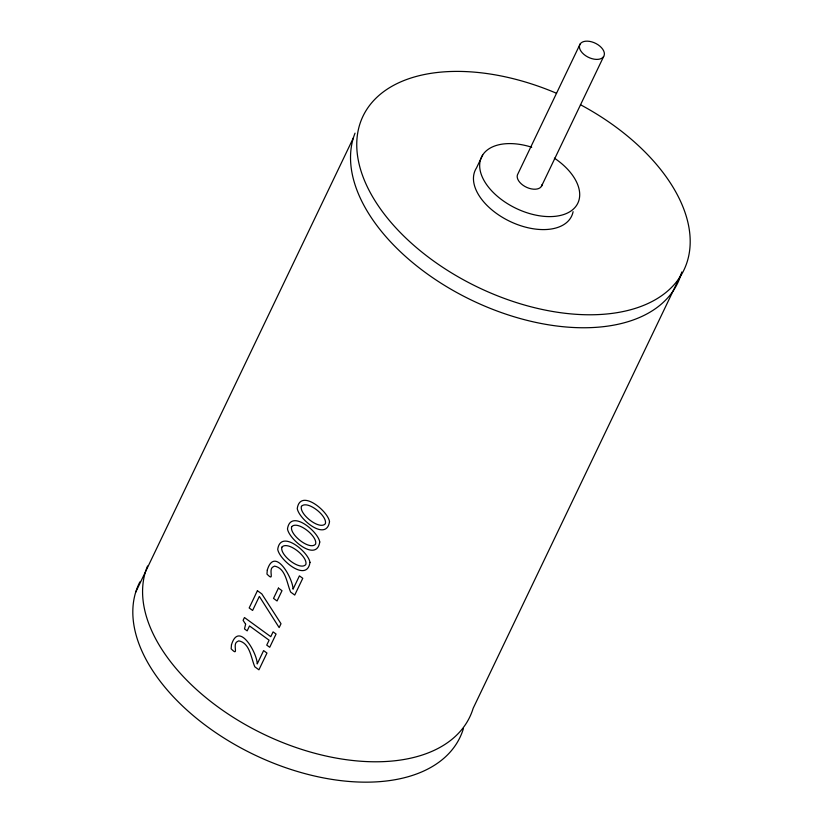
<?xml version="1.0" encoding="UTF-8"?>
<svg xmlns="http://www.w3.org/2000/svg" width="823" height="823" viewBox="0 0 823 823"><rect width="100%" height="100%" fill="white"/><g stroke="black" fill="none" stroke-linecap="round" stroke-linejoin="round"><path stroke-width="1.23" d="M135.682 592.241L353.396 137.842M482.7 154.981L476.476 167.964A53.382 31.377 25.6 0 0 511.711 222.22A53.382 31.377 25.6 0 0 573.096 211.676M580.143 43.989L517.934 173.818A13.343 7.849 25.6 0 0 526.977 187.49A13.343 7.849 25.6 0 0 542.141 184.455M541.431 186.379L603.64 56.55A13.343 7.849 25.6 0 0 589.721 41.397A13.343 7.849 25.6 0 0 582.303 52.867A13.343 7.849 25.6 0 0 603.64 56.55M681.094 274.296L473.153 708.315A177.943 104.593 25.6 0 1 273.668 738.797A177.943 104.593 25.6 0 1 147.554 566.018M681.753 272.001A177.943 104.593 25.6 0 1 484.428 305.981A177.943 104.593 25.6 0 1 355.032 133.151M554.383 158.15A53.382 31.377 25.6 0 1 561.502 215.184A53.382 31.377 25.6 0 1 482.278 177.007A53.382 31.377 25.6 0 1 531.709 147.224M580.431 104.716A177.943 104.593 25.6 0 1 636.879 307.864A177.943 104.593 25.6 0 1 362.974 176.678A177.943 104.593 25.6 0 1 556.554 93.287M463.38 728.694A177.943 104.593 25.6 0 1 260.027 757.448A177.943 104.593 25.6 0 1 139.91 581.871M309.973 562.387C307.01 582.921 279.264 559.835 277.721 549.301C280.715 528.819 308.419 551.852 309.973 562.387M319.746 541.987C316.773 562.52 289.027 539.446 287.484 528.911C290.488 508.429 318.192 531.463 319.746 541.987M329.519 521.597C326.546 542.131 298.8 519.046 297.257 508.521C300.261 488.039 327.966 511.073 329.519 521.597M245.614 624.194L244.503 628.926L247.167 630.871L249.523 625.943L269.1 640.191L266.734 645.109L269.718 647.279L276.065 634.039L273.082 631.869L270.777 636.683L244.452 617.528L243.104 620.357L245.614 624.194M231.469 644.821L231.15 648.833C239.575 657.484 232.076 644.347 237.168 641.693L238.752 640.86C250.079 643.02 250.964 658.061 254.832 666.825L258.926 669.809L266.961 653.05L263.607 650.602L257.208 663.955C257.321 653.544 238.896 620.161 231.469 644.821M267.29 570.082L266.961 574.084C275.386 582.746 267.887 569.609 272.979 566.954L274.563 566.121C285.89 568.271 286.774 583.322 290.642 592.076L294.737 595.06L302.771 578.302L299.418 575.863L293.019 589.217C293.132 578.795 274.707 545.423 267.29 570.082M281.888 547.141C279.45 554.928 300.138 571.203 305.806 564.557C308.234 556.749 287.536 540.516 281.888 547.141M291.651 526.751C289.223 534.538 309.911 550.813 315.579 544.157C318.007 536.349 297.298 520.126 291.651 526.751M301.424 506.361C298.996 514.149 319.674 530.413 325.352 523.767C327.77 515.959 307.072 499.736 301.424 506.361M257.434 590.719L249.174 607.96L252.61 610.45L259.338 596.408L279.151 627.599L281.013 623.721L261.807 593.897L257.434 590.719M278.441 588.106L273.514 598.393L277.063 600.975L282.001 590.688L278.441 588.106"/></g></svg>
